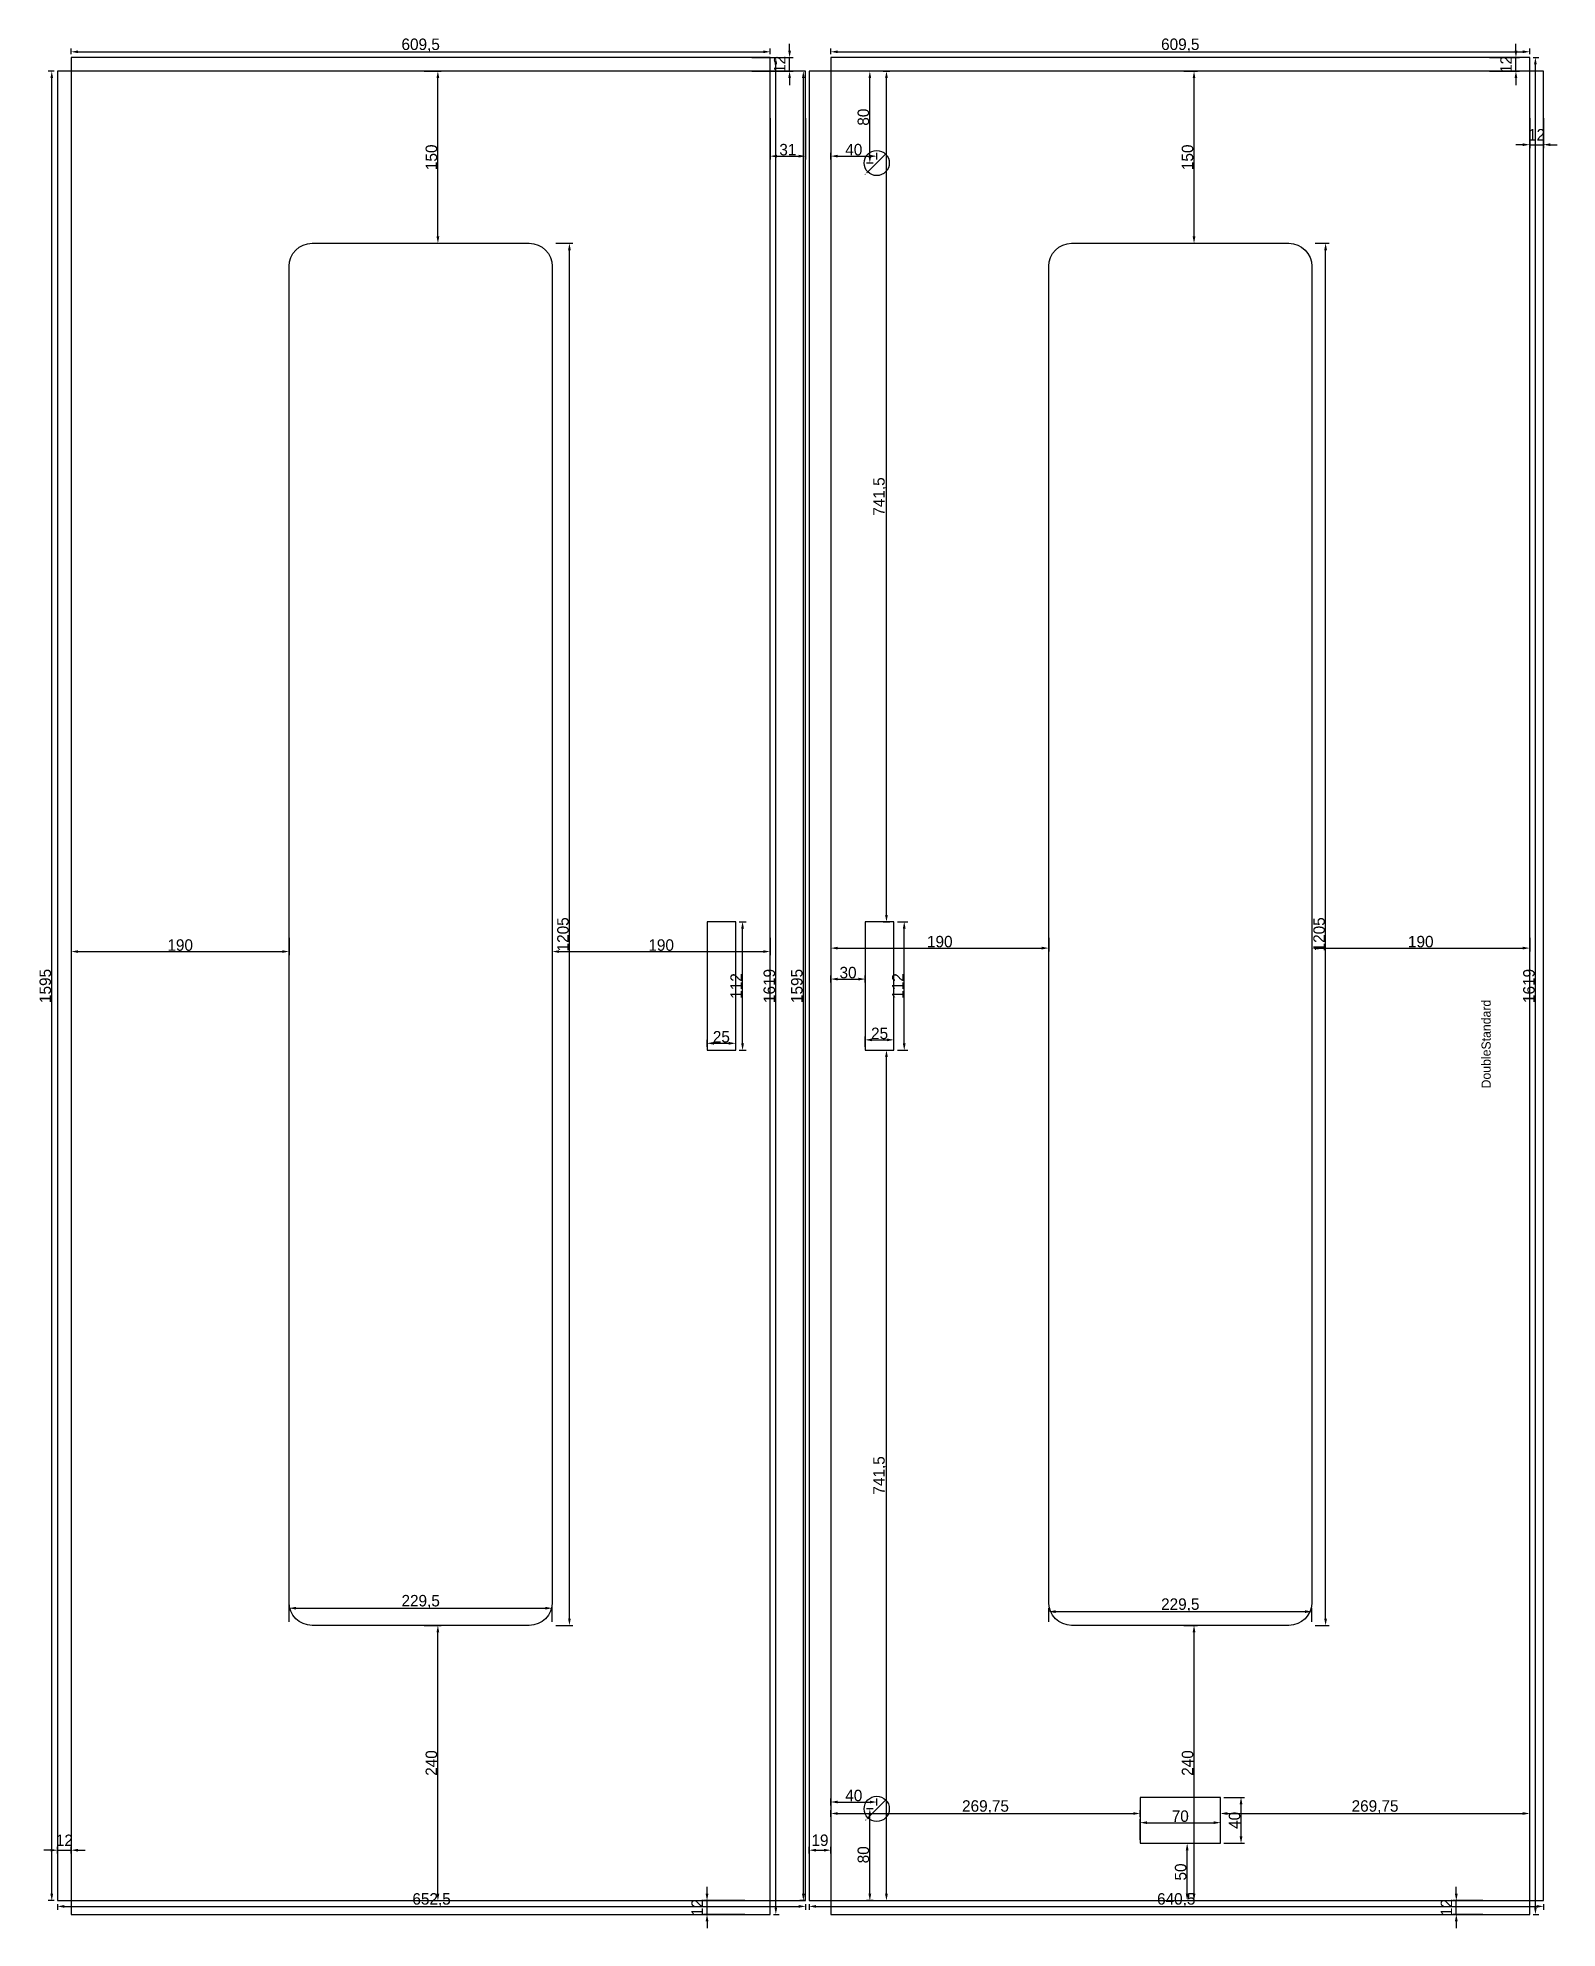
# Model space of a CAD drawing. Header units: metres. Extents: x -17 to 1308, y -12 to 1636.
import ezdxf
from ezdxf.enums import TextEntityAlignment as Align

# ---------------------------------------------------------------- set-up
doc = ezdxf.new("R2010")
doc.units = ezdxf.units.M
doc.layers.add('CUT', color=4, linetype='Continuous')
doc.layers.add('DIMENSIONS', color=1, linetype='Continuous')
doc.dimstyles.new('DoorDimStyle', dxfattribs={"dimtxt": 2.5, "dimasz": 2.5, "dimexe": 1.25, "dimexo": 0.625, "dimtad": 1, "dimtxsty": 'Standard', "dimcen": 2.5, "dimclrd": 7, "dimclre": 7, "dimclrt": 7, "dimazin": 3, "dimtfac": 1, "dimtmove": 0, "dimatfit": 3})
doc.dimstyles.get("Standard").update_dxf_attribs({"dimtxt": 2.5, "dimasz": 2.5, "dimexe": 1.25, "dimexo": 0.625, "dimtad": 1, "dimcen": 2.5, "dimazin": 3, "dimtfac": 1, "dimtmove": 0, "dimatfit": 3})

# ---------------------------------------------------------------- blocks, each defined once
blk = doc.blocks.new('_CLOSEDFILLED')
at = {"color": 0, "linetype": 'BYBLOCK'}
blk.add_solid([(-1, 0.2), (0, 0), (-1, -0.2)], dxfattribs=at)
blk = doc.blocks.new('*D33')
for p, q in [((706.5, 1519), (722.1, 1534.6)), ((706.1, 1518.6), (706.5, 1519))]:
    blk.add_line(p, q)
at = {"layer": 'Defpoints'}
for p in [(706.7, 1519.2), (714.5, 1527)]:
    blk.add_point(p, dxfattribs=at)
at = {"xscale": 0.25, "yscale": 0.25, "rotation": 45}
for p in [(722.3, 1534.8), (706.7, 1519.2)]:
    blk.add_blockref('_CLOSEDFILLED', p, dxfattribs=at)
at = {"insert": (705, 1517.5), "char_height": 1, "attachment_point": 5, "rotation": 45}
blk.add_mtext('%%c22', dxfattribs=at)
blk = doc.blocks.new('*D36')
for p, q in [((706.5, 84), (722.1, 99.6)), ((706.1, 83.6), (706.5, 84))]:
    blk.add_line(p, q)
at = {"layer": 'Defpoints'}
for p in [(706.7, 84.2), (714.5, 92)]:
    blk.add_point(p, dxfattribs=at)
at = {"xscale": 0.25, "yscale": 0.25, "rotation": 45.0000000000002}
for p in [(722.3, 99.8), (706.7, 84.2)]:
    blk.add_blockref('_CLOSEDFILLED', p, dxfattribs=at)
at = {"insert": (705, 82.5), "char_height": 1, "attachment_point": 5, "rotation": 45}
blk.add_mtext('%%c22', dxfattribs=at)

msp = doc.modelspace()

# ---------------------------------------------------------------- linework, layer by layer
at = {"layer": 'CUT'}
for points in [[(12, 0), (621.5, 0), (621.5, 1619), (12, 1619), (12, 0)], [(674.5, 0), (1284, 0), (1284, 1619), (674.5, 1619), (674.5, 0)], [(0, 12), (652.5, 12), (652.5, 1607), (0, 1607), (0, 12)], [(655.5, 12), (1296, 12), (1296, 1607), (655.5, 1607), (655.5, 12)], [(222, 1457), (411.5, 1457), (415.402, 1456.616), (419.154, 1455.478), (422.611, 1453.629), (425.642, 1451.142), (428.129, 1448.111), (429.978, 1444.654), (431.116, 1440.902), (431.5, 1437), (431.5, 272), (431.116, 268.098), (429.978, 264.346), (428.129, 260.889), (425.642, 257.858), (422.611, 255.371), (419.154, 253.522), (415.402, 252.384), (411.5, 252), (222, 252), (218.098, 252.384), (214.346, 253.522), (210.889, 255.371), (207.858, 257.858), (205.371, 260.889), (203.522, 264.346), (202.384, 268.098), (202, 272), (202, 1437), (202.384, 1440.902), (203.522, 1444.654), (205.371, 1448.111), (207.858, 1451.142), (210.889, 1453.629), (214.346, 1455.478), (218.098, 1456.616), (222, 1457)], [(884.5, 1457), (1074, 1457), (1077.902, 1456.616), (1081.654, 1455.478), (1085.111, 1453.629), (1088.142, 1451.142), (1090.629, 1448.111), (1092.478, 1444.654), (1093.616, 1440.902), (1094, 1437), (1094, 272), (1093.616, 268.098), (1092.478, 264.346), (1090.629, 260.889), (1088.142, 257.858), (1085.111, 255.371), (1081.654, 253.522), (1077.902, 252.384), (1074, 252), (884.5, 252), (880.598, 252.384), (876.846, 253.522), (873.389, 255.371), (870.358, 257.858), (867.871, 260.889), (866.022, 264.346), (864.884, 268.098), (864.5, 272), (864.5, 1437), (864.884, 1440.902), (866.022, 1444.654), (867.871, 1448.111), (870.358, 1451.142), (873.389, 1453.629), (876.846, 1455.478), (880.598, 1456.616), (884.5, 1457)], [(566.5, 753.5), (591.5, 753.5), (591.5, 865.5), (566.5, 865.5), (566.5, 753.5)], [(704.5, 753.5), (729.5, 753.5), (729.5, 865.5), (704.5, 865.5), (704.5, 753.5)], [(944.25, 62), (1014.25, 62), (1014.25, 102), (944.25, 102), (944.25, 62)]]:
    msp.add_lwpolyline(points, dxfattribs=at)
for centre in [(714.5, 1527), (714.5, 92)]:
    msp.add_circle(centre, 11, dxfattribs=at)

# ---------------------------------------------------------------- texts
at = {"layer": 'DIMENSIONS'}
msp.add_text('DoubleStandard', height=8, rotation=90, dxfattribs=at).set_placement((1246, 797.5), align=Align.MIDDLE_RIGHT)

# ---------------------------------------------------------------- dimensions: what is measured, and where the dimension line sits
for base, p1, p2, location in [((12, 1624), (12, 1619), (621.5, 1619), (316.75, 1629.625)), ((674.5, 1624), (674.5, 1619), (1284, 1619), (979.25, 1629.625)), ((621.5, 1533), (621.5, 1569), (652.5, 1569), (637, 1538.625)), ((1284, 1543), (1284, 1569), (1296, 1569), (1290, 1551.625)), ((674.5, 1533), (674.5, 1527), (714.5, 1527), (694.5, 1538.625)), ((12, 839.5), (12, 854.5), (202, 854.5), (107, 845.125)), ((431.5, 839.5), (431.5, 854.5), (621.5, 854.5), (526.5, 845.125)), ((674.5, 842.5), (674.5, 854.5), (864.5, 854.5), (769.5, 848.125)), ((1094, 842.5), (1094, 854.5), (1284, 854.5), (1189, 848.125)), ((674.5, 815.5), (674.5, 809.5), (704.5, 809.5), (689.5, 821.125)), ((704.5, 762.5), (704.5, 753.5), (729.5, 753.5), (717, 768.125)), ((566.5, 759.5), (566.5, 753.5), (591.5, 753.5), (579, 765.125)), ((202, 267), (202, 252), (431.5, 252), (316.75, 272.625)), ((864.5, 264), (864.5, 252), (1094, 252), (979.25, 269.625)), ((674.5, 98), (674.5, 92), (714.5, 92), (694.5, 103.625)), ((674.5, 88), (674.5, 82), (944.25, 82), (809.375, 93.625)), ((1014.25, 88), (1014.25, 82), (1284, 82), (1149.125, 93.625)), ((944.25, 80), (944.25, 62), (1014.25, 62), (979.25, 85.625)), ((0, 56), (0, 50), (12, 50), (6, 64.625)), ((655.5, 56), (655.5, 50), (674.5, 50), (665, 64.625)), ((0, 7), (0, 12), (652.5, 12), (326.25, 12.625)), ((655.5, 7), (655.5, 12), (1296, 12), (975.75, 12.625))]:
    msp.add_linear_dim(base=base, p1=p1, p2=p2, location=location, dimstyle='DoorDimStyle', override={"dimtxt": 10, "dimasz": 6, "dimexe": 3, "dimexo": 3, "dimtad": 1, "dimtofl": 1}, dxfattribs=at).render()
for base, p1, p2, location in [((638.5, 1607), (602.5, 1607), (602.5, 1619), (629.875, 1613)), ((626.5, 0), (621.5, 0), (621.5, 1619), (620.875, 809.5)), ((1272, 1607), (1246, 1607), (1246, 1619), (1263.375, 1613)), ((1289, 0), (1284, 0), (1284, 1619), (1283.375, 809.5)), ((-5, 12), (0, 12), (0, 1607), (-10.625, 809.5)), ((331.75, 1457), (316.75, 1457), (316.75, 1607), (326.125, 1532)), ((650.5, 12), (655.5, 12), (655.5, 1607), (644.875, 809.5)), ((708.5, 1527), (714.5, 1527), (714.5, 1607), (702.875, 1567)), ((723, 865.5), (717, 865.5), (717, 1607), (717.375, 1236.25)), ((991.25, 1457), (979.25, 1457), (979.25, 1607), (985.625, 1532)), ((446.5, 252), (431.5, 252), (431.5, 1457), (440.875, 854.5)), ((1106, 252), (1094, 252), (1094, 1457), (1100.375, 854.5)), ((597.5, 753.5), (591.5, 753.5), (591.5, 865.5), (591.875, 809.5)), ((738.5, 753.5), (729.5, 753.5), (729.5, 865.5), (732.875, 809.5)), ((723, 12), (717, 12), (717, 753.5), (717.375, 382.75)), ((331.75, 12), (316.75, 12), (316.75, 252), (326.125, 132)), ((991.25, 12), (979.25, 12), (979.25, 252), (985.625, 132)), ((1032.25, 62), (1014.25, 62), (1014.25, 102), (1026.625, 82)), ((708.5, 12), (714.5, 12), (714.5, 92), (702.875, 52)), ((985.25, 12), (979.25, 12), (979.25, 62), (979.625, 37)), ((566.5, 0), (602.5, 0), (602.5, 12), (557.875, 6)), ((1220, 0), (1246, 0), (1246, 12), (1211.375, 6))]:
    msp.add_linear_dim(base=base, p1=p1, p2=p2, angle=90, location=location, dimstyle='DoorDimStyle', override={"dimtxt": 10, "dimasz": 6, "dimexe": 3, "dimexo": 3, "dimtad": 1, "dimtofl": 1}, dxfattribs=at).render()
for p1, p2, picture, middle in [((722.278, 1534.778), (706.722, 1519.222), '*D33', (705.042, 1517.542)), ((722.278, 99.778), (706.722, 84.222), '*D36', (705.042, 82.542))]:
    dim = msp.add_diameter_dim_2p(p1=p1, p2=p2, dimstyle='Standard', override={"dimtih": 1}, dxfattribs=at)
    dim.commit()
    dim.dimension.update_dxf_attribs({"geometry": picture, "text_midpoint": middle})

doc.saveas('drawing.dxf')
